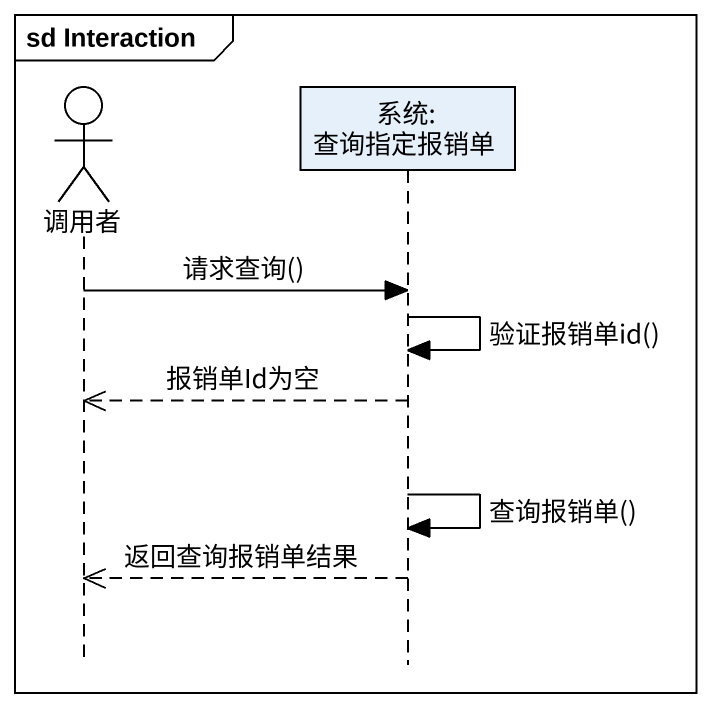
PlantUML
@startuml
mainframe sd Interaction
hide footbox
actor 调用者
participant "系统: 查询指定报销单" as 系统_查询指定报销单

调用者 -> 系统_查询指定报销单 : 请求查询()
系统_查询指定报销单 -> 系统_查询指定报销单 : 验证报销单id()
系统_查询指定报销单 -->> 调用者 : 报销单Id为空
系统_查询指定报销单 -> 系统_查询指定报销单 : 查询报销单()
系统_查询指定报销单 -->> 调用者 : 返回查询报销单结果
@enduml
